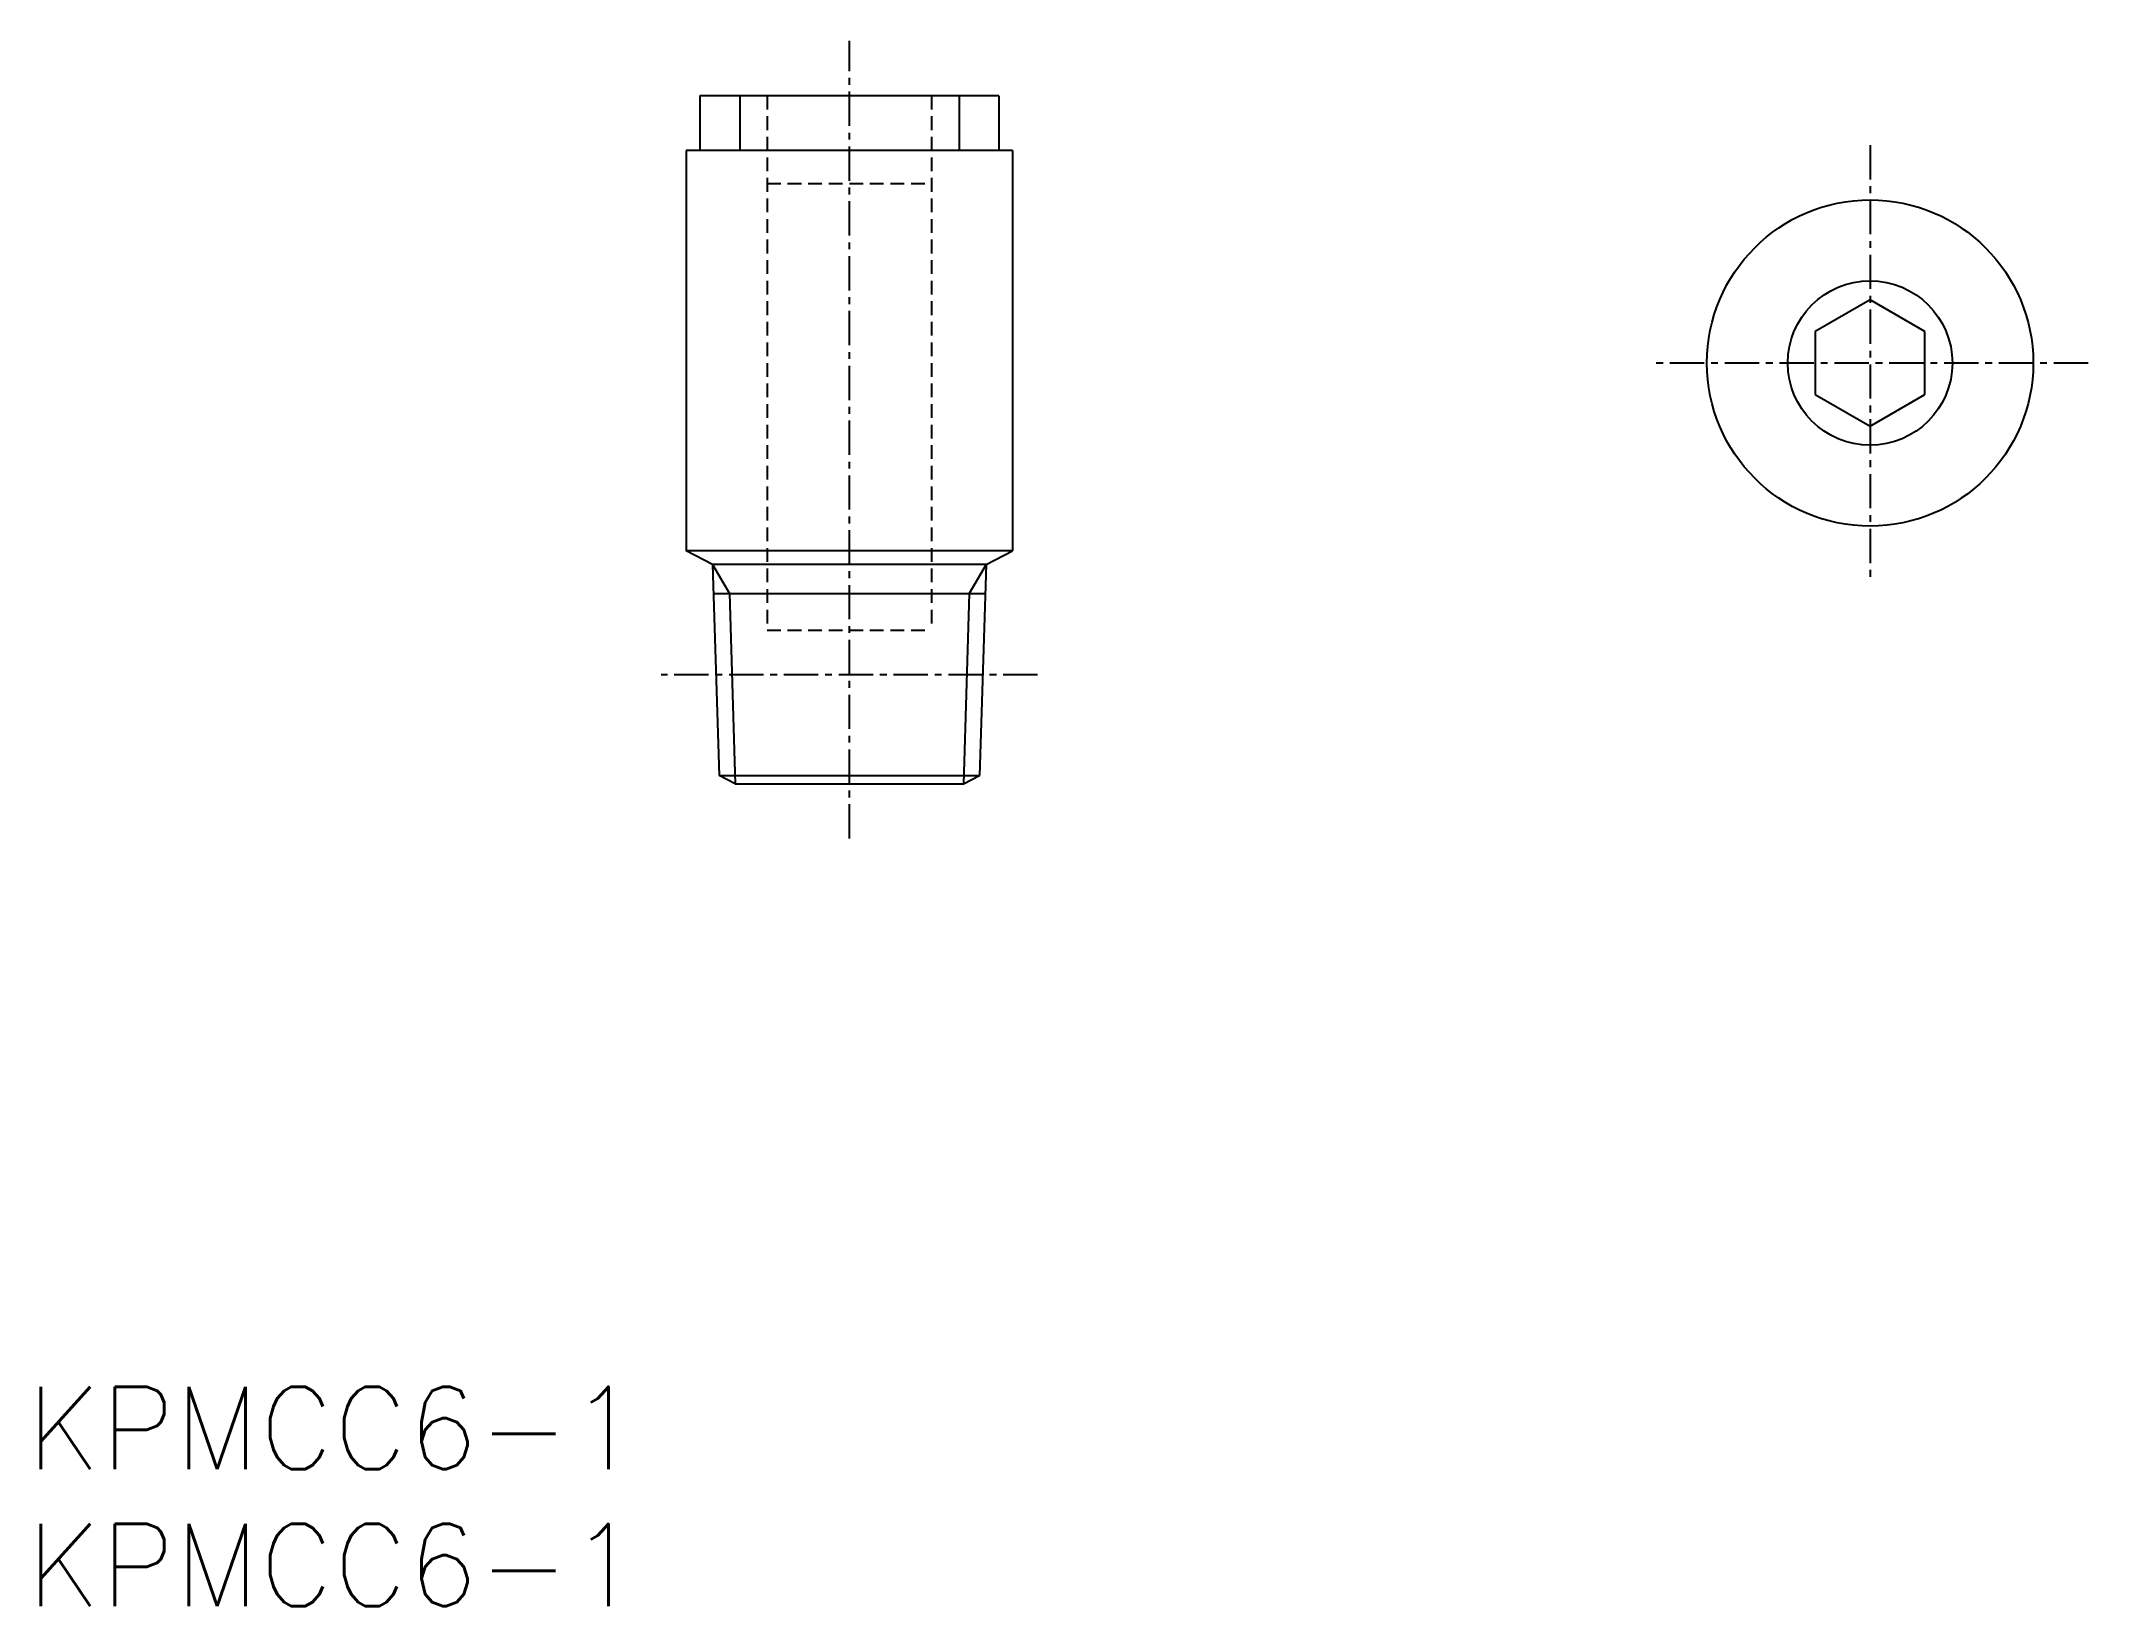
# Model space of a CAD drawing. Extents: x 0.5 to 75.2, y 0 to 57.1.
import ezdxf

# ---------------------------------------------------------------- set-up
doc = ezdxf.new("R2010")
doc.units = 0
doc.linetypes.add('CENTER', pattern=[2, 1.25, -0.25, 0.25, -0.25])
doc.linetypes.add('DASHED', pattern=[0.75, 0.5, -0.25])
doc.layers.get('0').update_dxf_attribs({"linetype": 'CONTINUOUS'})
doc.layers.add('CENTER', color=1, linetype='CENTER')
doc.styles.get("Standard").update_dxf_attribs({"font": 'txt.shx'})

# ---------------------------------------------------------------- blocks, each defined once
blk = doc.blocks.new('*U9')
at = {"color": 7, "linetype": 'CONTINUOUS'}
blk.add_text('KPMCC6-1', height=3, dxfattribs=at).set_placement((0, 0))
blk = doc.blocks.new('*U10')
at = {"color": 7, "linetype": 'CONTINUOUS'}
blk.add_text('KPMCC6-1', height=3, dxfattribs=at).set_placement((0, 5))

msp = doc.modelspace()

# ---------------------------------------------------------------- linework, layer by layer
at = {"color": 7, "linetype": 'CONTINUOUS'}
for p, q in [((35.45, 55.1), (24.55, 55.1)), ((24.55, 55.1), (24.55, 53.1)), ((26, 55.1), (26, 53.1)), ((34, 55.1), (34, 53.1)), ((35.45, 55.1), (35.45, 53.1)), ((35.95, 53.1), (24.05, 53.1)), ((24.05, 53.1), (24.05, 38.5)), ((35.95, 53.1), (35.95, 38.5)), ((67.23, 47.659), (65.23, 46.505)), ((69.23, 46.505), (67.23, 47.659)), ((65.23, 46.505), (65.23, 44.195)), ((69.23, 44.195), (69.23, 46.505)), ((65.23, 44.195), (67.23, 43.041)), ((67.23, 43.041), (69.23, 44.195)), ((35.95, 38.5), (24.05, 38.5)), ((25.01, 38), (24.05, 38.5)), ((34.99, 38), (35.95, 38.5)), ((25.01, 38), (25.25, 30.307)), ((34.99, 38), (25.01, 38)), ((25.01, 38), (25.624, 36.936)), ((34.99, 38), (34.376, 36.936)), ((34.99, 38), (34.75, 30.307)), ((25.043, 36.936), (34.957, 36.936)), ((25.624, 36.936), (25.841, 30)), ((34.376, 36.936), (34.159, 30)), ((25.841, 30), (25.25, 30.307)), ((25.25, 30.307), (34.75, 30.307)), ((25.841, 30), (34.159, 30)), ((34.159, 30), (34.75, 30.307))]:
    msp.add_line(p, q, dxfattribs=at)
at = {"color": 3, "linetype": 'DASHED'}
for p, q in [((27, 55.1), (27, 35.6)), ((33, 55.1), (33, 35.6)), ((27, 51.9), (33, 51.9)), ((27, 35.6), (33, 35.6))]:
    msp.add_line(p, q, dxfattribs=at)
at = {"color": 7, "linetype": 'CONTINUOUS'}
msp.add_circle((67.23, 45.35), 5.95, dxfattribs=at)
at = {"color": 3, "linetype": 'CONTINUOUS'}
msp.add_circle((67.23, 45.35), 3, dxfattribs=at)
at = {"layer": 'CENTER', "color": 1, "linetype": 'CENTER'}
for p, q in [((30, 28), (30, 57.1)), ((67.23, 53.3), (67.23, 37.4)), ((75.18, 45.35), (59.28, 45.35)), ((36.865, 33.97), (23.135, 33.97))]:
    msp.add_line(p, q, dxfattribs=at)

# ---------------------------------------------------------------- block references
at = {"color": 7, "linetype": 'CONTINUOUS'}
for name in ['*U10', '*U9']:
    msp.add_blockref(name, (0, 0), dxfattribs=at)

doc.saveas('drawing.dxf')
